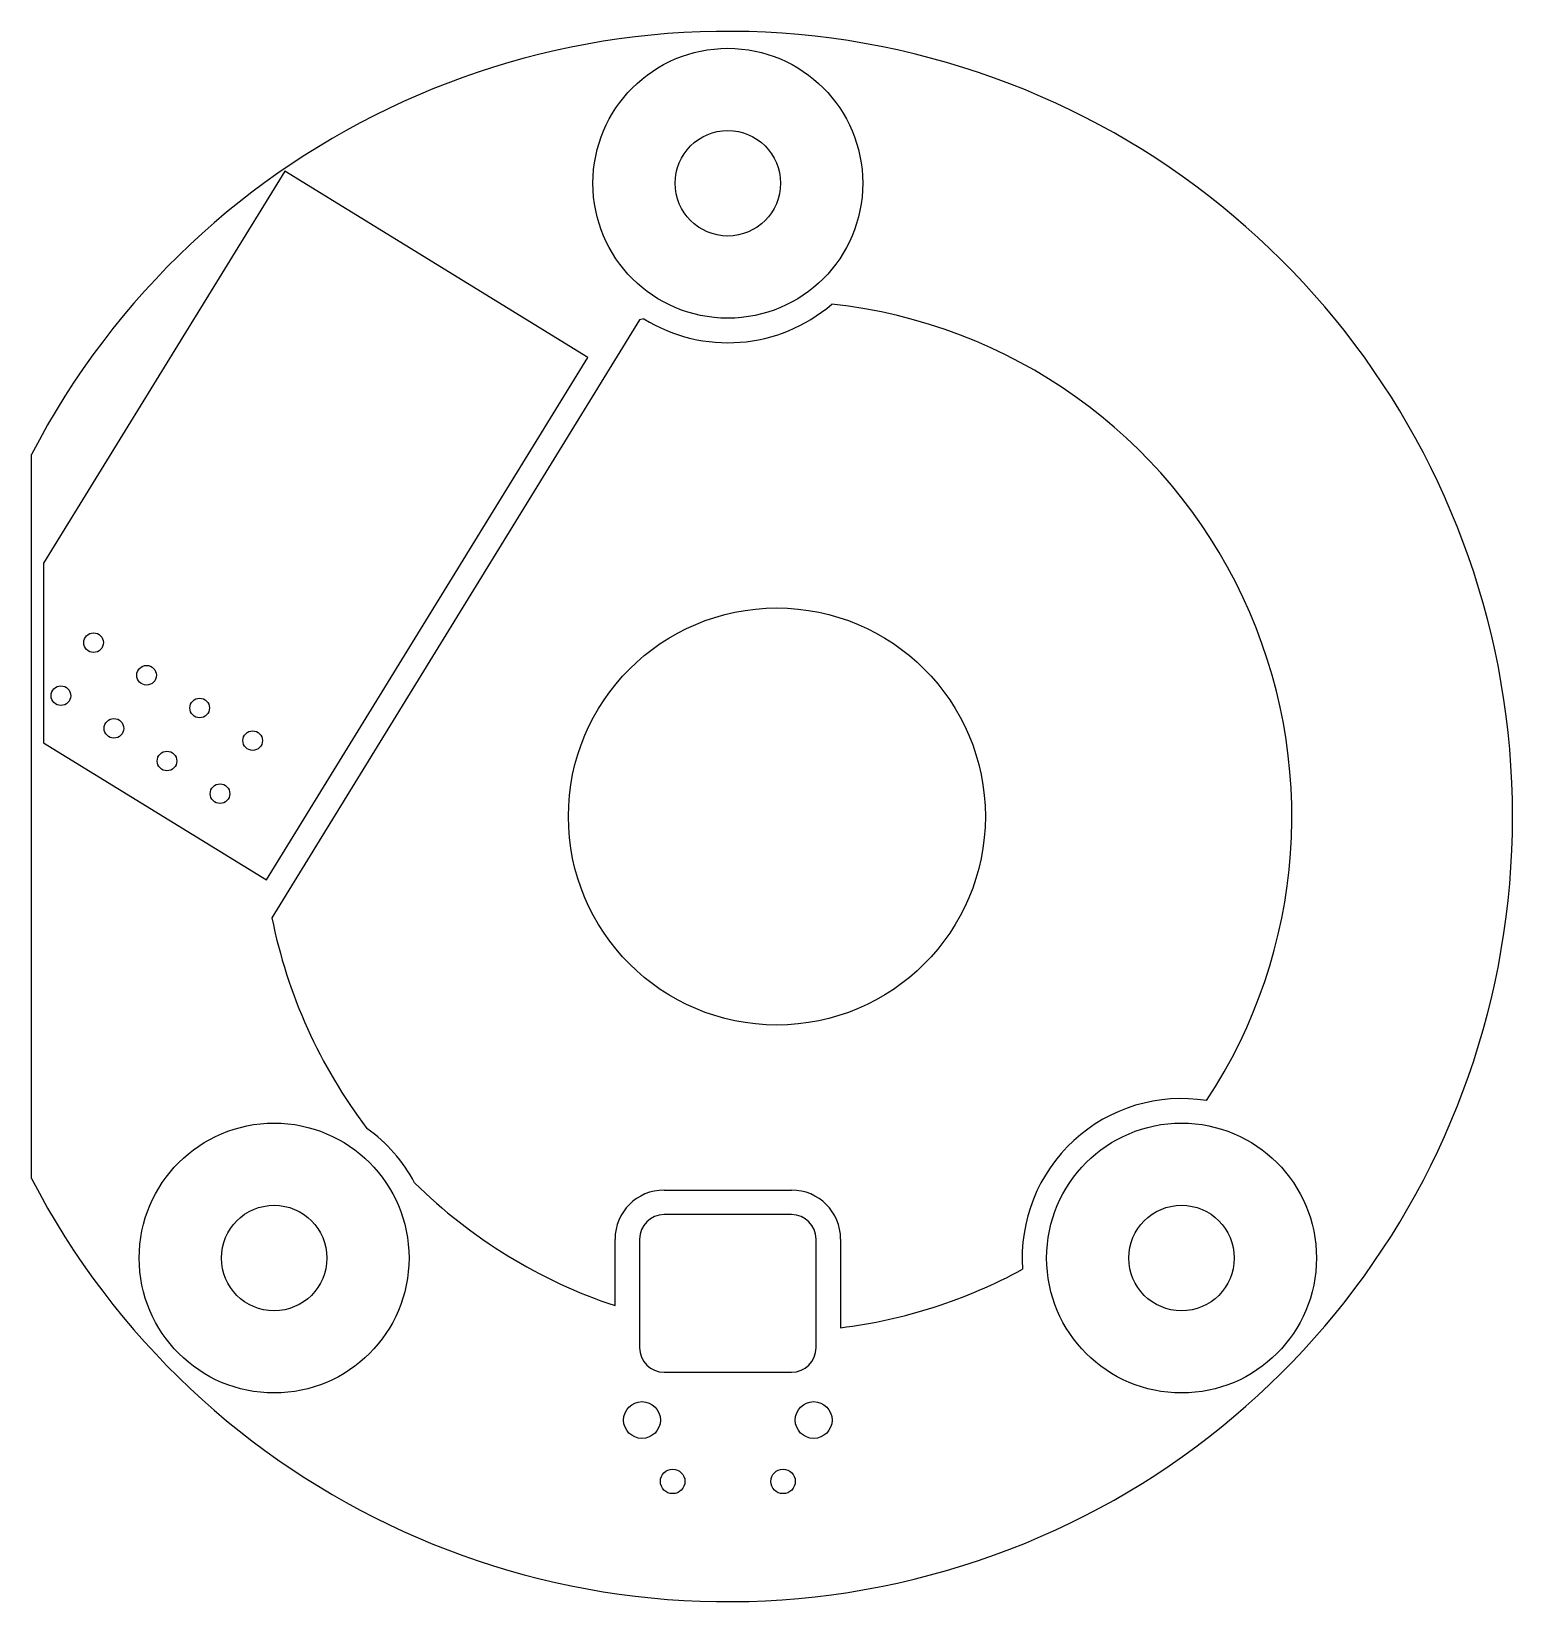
# Paper-space layout '_Bottom' of a CAD drawing. Header units: millimetres. Extents: x -28.4 to 32, y -32 to 32.
import ezdxf

# ---------------------------------------------------------------- set-up
doc = ezdxf.new("R2010")
doc.units = ezdxf.units.MM

psp = doc.layouts.new('_Bottom')

# ---------------------------------------------------------------- linework, layer by layer
at = {"color": 7, "linetype": 'Continuous', "lineweight": 25}
for p, q in [((-18.061, 26.309), (-27.898, 10.326)), ((-5.713, 18.709), (-18.061, 26.309)), ((-3.596, 20.241), (-18.591, -4.124)), ((-3.427, 20.287), (-3.596, 20.241)), ((-18.816, -2.582), (-5.713, 18.709)), ((-28.398, -14.749), (-28.398, 14.749)), ((-27.898, 10.326), (-27.898, 3.008)), ((-27.898, 3.008), (-18.816, -2.582)), ((-2.6, -15.227), (2.6, -15.227)), ((2.6, -16.227), (-2.6, -16.227)), ((-4.6, -19.936), (-4.6, -17.227)), ((-3.6, -17.227), (-3.6, -21.652)), ((3.6, -21.652), (3.6, -17.227)), ((4.6, -17.227), (4.6, -20.838)), ((-2.6, -22.652), (2.6, -22.652))]:
    psp.add_line(p, q, dxfattribs=at)
for centre, radius in [((0, 25.81), 5.5), ((0, 25.81), 2.15), ((2, 0), 8.5), ((-25.864, 7.087), 0.4), ((-23.701, 5.756), 0.4), ((-27.195, 4.924), 0.4), ((-21.538, 4.424), 0.4), ((-25.032, 3.592), 0.4), ((-19.375, 3.093), 0.4), ((-22.869, 2.261), 0.4), ((-20.706, 0.93), 0.4), ((-18.5, -17.997), 5.5), ((18.5, -17.997), 5.5), ((-18.5, -17.997), 2.15), ((18.5, -17.997), 2.15), ((-3.5, -24.6), 0.75), ((3.5, -24.6), 0.75), ((-2.25, -27.1), 0.5), ((2.25, -27.1), 0.5)]:
    psp.add_circle(centre, radius, dxfattribs=at)
for centre, radius, start, end in [((0, 0), 32, 207.44642, 152.55358), ((0, 25.81), 6.5, 238.18343, 310.67849), ((2, 0), 21, 326.54284, 83.88561), ((2, 0), 21, 191.3255, 217.2581), ((18.5, -17.997), 6.5, 80.97218, 184.05915), ((-18.5, -17.997), 6.5, 28.18395, 54.3753), ((2, 0), 21, 225.30115, 251.6823), ((-2.6, -17.227), 2, 90, 180), ((2.6, -17.227), 2, 0, 90), ((-2.6, -17.227), 1, 90, 180), ((2.6, -17.227), 1, 0, 90), ((2, 0), 21, 277.11201, 298.48849), ((-2.6, -21.652), 1, 180, 270), ((2.6, -21.652), 1, 270, 0)]:
    psp.add_arc(centre, radius, start, end, dxfattribs=at)

doc.saveas('drawing.dxf')
